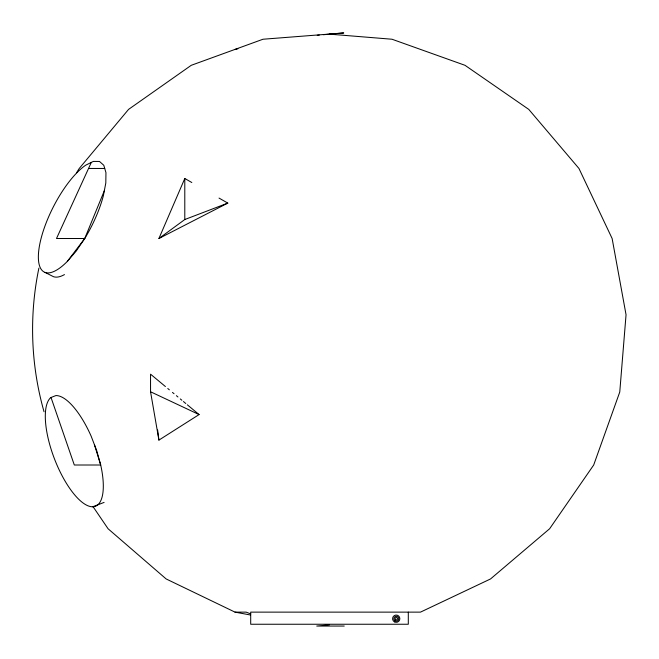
<?xml version="1.0" encoding="UTF-8"?>
<svg xmlns="http://www.w3.org/2000/svg" width="659" height="659" viewBox="0 0 659 659"><rect width="100%" height="100%" fill="white"/><g stroke="black" fill="none" stroke-linecap="round" stroke-linejoin="round"><path stroke-width="0.99" d="M67.3 261.434L84.739 238.509A61.839 21.418 -63.1 0 0 103.381 195.665L105.811 182.996L105.951 172.625L103.793 165.285L99.493 161.455L93.339 161.414L85.744 165.154A61.839 21.418 -63.1 0 0 39.655 244.761A61.839 21.418 -63.1 0 0 67.3 261.434L76.147 251.137L84.739 238.509L104.32 190.772M219.027 198.079L227.808 203.096L158.918 238.509L184.792 178.498L191.818 182.518M91.321 162.402L56.501 238.509L84.739 238.509M158.918 238.509L184.792 219.529L227.808 203.096M165.425 386.553L150.549 374.172L150.549 391.767L158.918 440.105L199.084 414.577L187.345 404.799M92.73 506.763L104.089 502.413M235.008 49.409L237.907 48.799M317.243 35.306L319.286 35.108M323.371 34.729L343.743 32.95L262.999 39.235L191.25 65.307L128.571 109.386L79.253 168.457A299.038 296.484 -90 0 0 76.576 172.74M329.5 624.847L316.732 626.05L344.245 626.05M88.553 168.457L104.723 168.457M93.059 506.664L108.084 528.765L166.15 578.948L235.008 612.129L246.153 612.129L250.758 613.924M329.5 34.153L392.014 39.235L465.007 65.307L528.765 109.386L578.948 168.457L612.129 238.509L626.05 314.755L619.765 392.014L593.693 465.007L549.614 528.765L490.543 578.948L420.491 612.129L250.7 612.129L250.7 624.246L408.3 624.246L408.3 612.129M235.008 612.129L250.478 615.004M150.549 391.767L199.084 414.577M45.034 272.398L53.363 276.632A61.839 21.418 -63.1 0 0 64.467 274.589M167.773 388.505L169.338 389.815M172.469 392.418L174.034 393.72M176.381 395.68L177.946 396.982M180.294 398.934L181.859 400.235M183.433 401.545L185.78 403.497M51.023 397.492L74.31 465.007L100.703 465.007L96.7 450.599L91.173 436.225A58.98 21.277 69 0 0 55.9 395.565L50.727 397.608A58.98 21.277 69 0 0 71.51 490.881A58.98 21.277 69 0 0 100.703 465.007L94.394 444.603M157.633 429.965L158.918 440.105M184.792 178.498L184.792 219.529M44.038 411.751A299.038 296.484 -90 0 1 38.897 268.114M394.403 621.841A3.633 3.633 0 0 0 399.856 618.694A3.633 3.633 0 0 0 394.403 615.547A3.633 3.633 0 0 0 394.403 621.841M395.664 619.806A1.211 1.211 0 0 0 397.476 618.752A1.211 1.211 0 0 0 395.664 617.705A1.211 1.211 0 0 0 395.664 619.806M395.087 620.836A2.422 2.422 0 0 0 398.728 618.735A2.422 2.422 0 0 0 395.087 616.643A2.422 2.422 0 0 0 395.087 620.836"/></g></svg>
